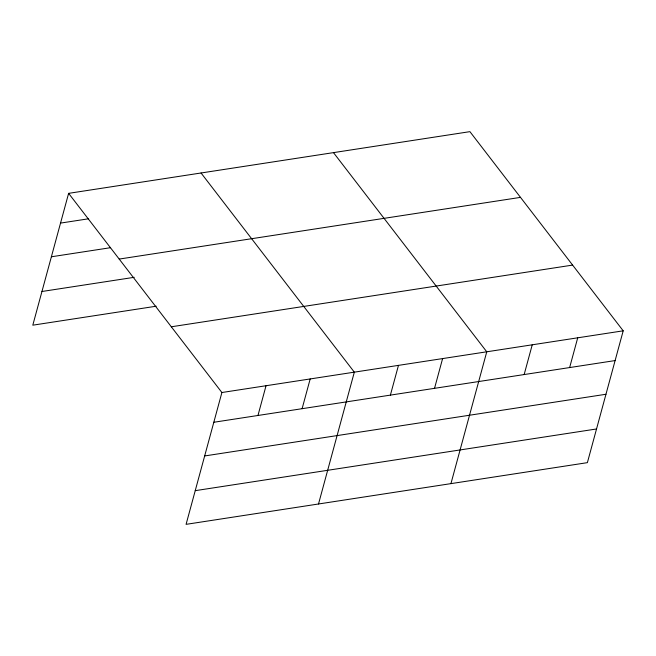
<?xml version="1.0" encoding="UTF-8"?>
<svg xmlns="http://www.w3.org/2000/svg" width="656" height="656" viewBox="0 0 656 656"><rect width="100%" height="100%" fill="white"/><g stroke="black" fill="none" stroke-linecap="round" stroke-linejoin="round"><path stroke-width="0.98" d="M68.618 193.348L221.9 392.518L186.083 524.349L587.382 462.652L623.2 330.821L469.917 131.651L68.618 193.348L32.8 325.179L156.202 306.213M257.964 415.478L266.041 385.728M302.104 408.688L310.19 378.938M318.513 503.988L354.33 372.157L201.048 172.987M390.386 395.117L398.471 365.367M434.534 388.327L442.611 358.578M450.943 483.628L486.76 351.796L333.478 152.627M524.152 374.551L532.237 344.802M569.638 367.557L577.723 337.807M60.532 223.097L88.626 218.776M51.381 256.783L110.577 247.689M119.203 259.071L520.503 197.374M41.951 291.494L134.25 277.308M171.314 326.786L572.614 265.09M221.9 392.518L623.2 330.821M213.815 422.267L615.115 360.57M204.664 455.953L605.964 394.256M195.234 490.663L596.534 428.967"/></g></svg>
